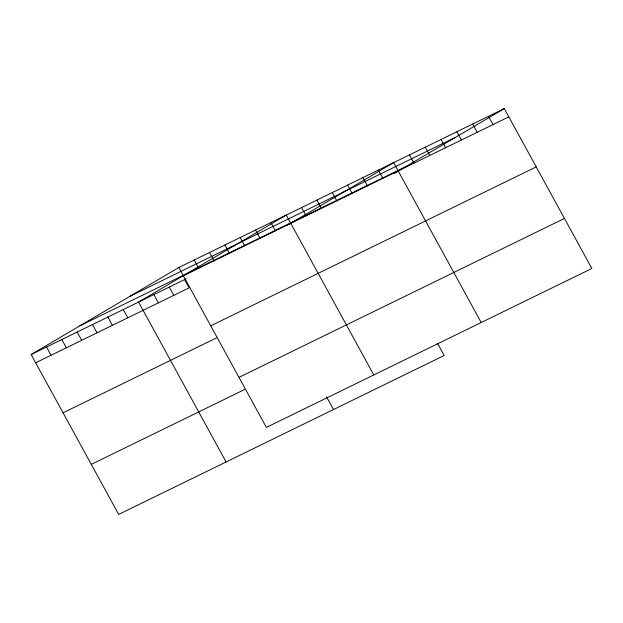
<?xml version="1.0" encoding="UTF-8"?>
<svg xmlns="http://www.w3.org/2000/svg" width="623" height="623" viewBox="0 0 623 623"><rect width="100%" height="100%" fill="white"/><g stroke="black" fill="none" stroke-linecap="round" stroke-linejoin="round"><path stroke-width="0.93" d="M437.673 343.623L444.176 355.492L118.689 514.411L31.15 354.518L178.824 267.508L504.311 108.589L591.85 268.482L266.371 427.401L178.824 267.508M287.39 225.222L393.643 162.619L481.19 322.519M393.993 173.583L504.311 108.589M130.09 296.221L455.577 137.301M79.884 325.798L405.363 166.886M183.349 275.771L508.835 116.851M31.15 354.518L186.293 278.761M35.675 362.781L189.112 287.857L184.587 279.595M210.745 325.806L536.232 166.886M63.071 412.815L216.508 337.9M238.975 377.367L564.454 218.447M91.293 464.376L244.738 389.453M488.502 116.306L493.027 124.569M472.693 124.024L477.21 132.286M456.877 131.741L461.402 140.004M441.068 139.459L445.593 147.729M425.26 147.184L429.784 155.446M409.451 154.901L413.976 163.164M378.301 170.11L382.826 178.373M362.96 177.602L367.484 185.864M347.611 185.093L352.135 193.356M332.269 192.585L336.794 200.847M316.928 200.076L321.445 208.339M301.579 207.568L306.103 215.831M373.777 374.96L286.237 215.06L138.555 302.069L226.102 461.97M270.888 222.551L275.413 230.814M255.547 230.043L260.071 238.305M240.205 237.534L244.73 245.797M326.545 396.804L333.507 409.529M224.856 245.026L229.381 253.296M209.515 252.517L214.039 260.788M194.174 260.009L198.698 268.279M169.246 287.086L173.77 295.349M153.904 294.578L158.429 302.84M123.214 309.561L127.738 317.823M107.872 317.052L112.397 325.315M92.523 324.544L97.048 332.807M77.182 332.036L81.706 340.306M61.841 339.527L66.365 347.798M46.491 347.019L51.016 355.289"/></g></svg>
